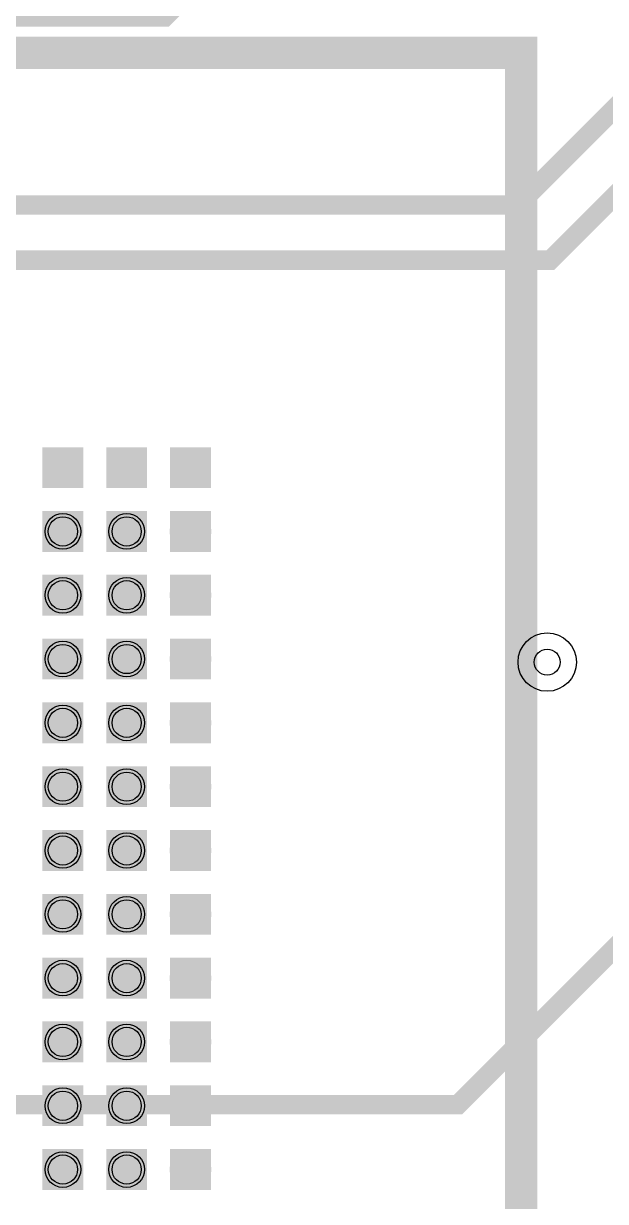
# Model space of a CAD drawing. Extents: x 295 to 3725, y 67 to 3582.
# Drawn here: x 2486.4 to 2666, y 941.6 to 1305 of the extents above; entities that cross this region are included whole.
import ezdxf

# ---------------------------------------------------------------- set-up
doc = ezdxf.new("R2010")
doc.units = 9
for name, color, linetype, true_color in [('BottomLayer', 7, 'Continuous', 0x0000ff), ('Hole', 7, 'Continuous', 0x222222), ('Inner1', 7, 'Continuous', 0x999966), ('Mechanical', 7, 'Continuous', 0xf022f0), ('Multi-Layer', 7, 'Continuous', 0xc0c0c0), ('TopLayer', 7, 'Continuous', 0xff0000), ('TopPasteMaskLayer', 7, 'Continuous', 0x808080), ('TopSilkLayer', 7, 'Continuous', 0xffcc00), ('TopSolderMaskLayer', 7, 'Continuous', 0x800080)]:
    doc.layers.add(name, color=color, linetype=linetype, true_color=true_color)

msp = doc.modelspace()

# ---------------------------------------------------------------- hatches: boundary and pattern name
at = {"layer": 'Mechanical'}
for points in [[(2492.24, 1174.3), (2504.84, 1174.3), (2504.84, 1161.7), (2492.24, 1161.7)], [(2511.92, 1174.3), (2524.52, 1174.3), (2524.52, 1161.7), (2511.92, 1161.7)], [(2531.61, 1174.3), (2544.21, 1174.3), (2544.21, 1161.7), (2531.61, 1161.7)], [(2492.24, 1154.61), (2504.84, 1154.61), (2504.84, 1142.01), (2492.24, 1142.01)], [(2511.92, 1154.61), (2524.52, 1154.61), (2524.52, 1142.01), (2511.92, 1142.01)], [(2531.61, 1154.61), (2544.21, 1154.61), (2544.21, 1142.01), (2531.61, 1142.01)], [(2492.24, 1134.93), (2504.84, 1134.93), (2504.84, 1122.33), (2492.24, 1122.33)], [(2511.92, 1134.93), (2524.52, 1134.93), (2524.52, 1122.33), (2511.92, 1122.33)], [(2531.61, 1134.93), (2544.21, 1134.93), (2544.21, 1122.33), (2531.61, 1122.33)], [(2492.24, 1115.24), (2504.84, 1115.24), (2504.84, 1102.64), (2492.24, 1102.64)], [(2511.92, 1115.24), (2524.52, 1115.24), (2524.52, 1102.64), (2511.92, 1102.64)], [(2531.61, 1115.24), (2544.21, 1115.24), (2544.21, 1102.64), (2531.61, 1102.64)], [(2492.24, 1095.56), (2504.84, 1095.56), (2504.84, 1082.96), (2492.24, 1082.96)], [(2511.92, 1095.56), (2524.52, 1095.56), (2524.52, 1082.96), (2511.92, 1082.96)], [(2531.61, 1095.56), (2544.21, 1095.56), (2544.21, 1082.96), (2531.61, 1082.96)], [(2492.24, 1075.87), (2504.84, 1075.87), (2504.84, 1063.27), (2492.24, 1063.27)], [(2511.92, 1075.87), (2524.52, 1075.87), (2524.52, 1063.27), (2511.92, 1063.27)], [(2531.61, 1075.87), (2544.21, 1075.87), (2544.21, 1063.27), (2531.61, 1063.27)], [(2492.24, 1056.19), (2504.84, 1056.19), (2504.84, 1043.59), (2492.24, 1043.59)], [(2511.92, 1056.19), (2524.52, 1056.19), (2524.52, 1043.59), (2511.92, 1043.59)], [(2531.61, 1056.19), (2544.21, 1056.19), (2544.21, 1043.59), (2531.61, 1043.59)], [(2492.24, 1036.5), (2504.84, 1036.5), (2504.84, 1023.9), (2492.24, 1023.9)], [(2511.92, 1036.5), (2524.52, 1036.5), (2524.52, 1023.9), (2511.92, 1023.9)], [(2531.61, 1036.5), (2544.21, 1036.5), (2544.21, 1023.9), (2531.61, 1023.9)], [(2492.24, 1016.82), (2504.84, 1016.82), (2504.84, 1004.22), (2492.24, 1004.22)], [(2511.92, 1016.82), (2524.52, 1016.82), (2524.52, 1004.22), (2511.92, 1004.22)], [(2531.61, 1016.82), (2544.21, 1016.82), (2544.21, 1004.22), (2531.61, 1004.22)], [(2492.24, 997.13), (2504.84, 997.13), (2504.84, 984.53), (2492.24, 984.53)], [(2511.92, 997.13), (2524.52, 997.13), (2524.52, 984.53), (2511.92, 984.53)], [(2531.61, 997.13), (2544.21, 997.13), (2544.21, 984.53), (2531.61, 984.53)], [(2492.24, 977.45), (2504.84, 977.45), (2504.84, 964.85), (2492.24, 964.85)], [(2511.92, 977.45), (2524.52, 977.45), (2524.52, 964.85), (2511.92, 964.85)], [(2531.61, 977.45), (2544.21, 977.45), (2544.21, 964.85), (2531.61, 964.85)], [(2492.24, 957.76), (2504.84, 957.76), (2504.84, 945.16), (2492.24, 945.16)], [(2511.92, 957.76), (2524.52, 957.76), (2524.52, 945.16), (2511.92, 945.16)], [(2531.61, 957.76), (2544.21, 957.76), (2544.21, 945.16), (2531.61, 945.16)]]:
    msp.add_hatch(color=256, dxfattribs=at).paths.add_polyline_path(points)
at = {"layer": 'TopLayer'}
for points in [[(2502.04, 1170.49, -0.785398), (2495.04, 1170.49), (2495.04, 1165.49, -0.785398), (2502.04, 1165.49)], [(2521.73, 1170.49, -0.785398), (2514.73, 1170.49), (2514.73, 1165.49, -0.785398), (2521.73, 1165.49)], [(2541.41, 1170.49, -0.785398), (2534.41, 1170.49), (2534.41, 1165.49, -0.785398), (2541.41, 1165.49)], [(2494.04, 1148.31, 1), (2503.04, 1148.31, 1)], [(2513.73, 1148.31, 1), (2522.73, 1148.31, 1)], [(2535.41, 1144.81, -0.785398), (2535.41, 1151.81), (2540.41, 1151.81, -0.785398), (2540.41, 1144.81)], [(2494.04, 1128.62, 1), (2503.04, 1128.62, 1)], [(2513.73, 1128.62, 1), (2522.73, 1128.62, 1)], [(2535.41, 1125.12, -0.785398), (2535.41, 1132.12), (2540.41, 1132.12, -0.785398), (2540.41, 1125.12)], [(2494.04, 1108.94, 1), (2503.04, 1108.94, 1)], [(2513.73, 1108.94, 1), (2522.73, 1108.94, 1)], [(2535.41, 1105.44, -0.785398), (2535.41, 1112.44), (2540.41, 1112.44, -0.785398), (2540.41, 1105.44)], [(2494.04, 1089.25, 1), (2503.04, 1089.25, 1)], [(2513.73, 1089.25, 1), (2522.73, 1089.25, 1)], [(2535.41, 1085.75, -0.785398), (2535.41, 1092.75), (2540.41, 1092.75, -0.785398), (2540.41, 1085.75)], [(2494.04, 1069.57, 1), (2503.04, 1069.57, 1)], [(2513.73, 1069.57, 1), (2522.73, 1069.57, 1)], [(2535.41, 1066.07, -0.785398), (2535.41, 1073.07), (2540.41, 1073.07, -0.785398), (2540.41, 1066.07)], [(2494.04, 1049.88, 1), (2503.04, 1049.88, 1)], [(2513.73, 1049.88, 1), (2522.73, 1049.88, 1)], [(2535.41, 1046.38, -0.785398), (2535.41, 1053.38), (2540.41, 1053.38, -0.785398), (2540.41, 1046.38)], [(2494.04, 1030.2, 1), (2503.04, 1030.2, 1)], [(2513.73, 1030.2, 1), (2522.73, 1030.2, 1)], [(2535.41, 1026.7, -0.785398), (2535.41, 1033.7), (2540.41, 1033.7, -0.785398), (2540.41, 1026.7)], [(2494.04, 1010.51, 1), (2503.04, 1010.51, 1)], [(2513.73, 1010.51, 1), (2522.73, 1010.51, 1)], [(2535.41, 1007.01, -0.785398), (2535.41, 1014.01), (2540.41, 1014.01, -0.785398), (2540.41, 1007.01)], [(2494.04, 990.83, 1), (2503.04, 990.83, 1)], [(2513.73, 990.83, 1), (2522.73, 990.83, 1)], [(2535.41, 987.33, -0.785398), (2535.41, 994.33), (2540.41, 994.33, -0.785398), (2540.41, 987.33)], [(2494.04, 971.14, 1), (2503.04, 971.14, 1)], [(2513.73, 971.14, 1), (2522.73, 971.14, 1)], [(2535.41, 967.64, -0.785398), (2535.41, 974.64), (2540.41, 974.64, -0.785398), (2540.41, 967.64)], [(2494.04, 951.46, 1), (2503.04, 951.46, 1)], [(2513.73, 951.46, 1), (2522.73, 951.46, 1)], [(2535.41, 947.96, -0.785398), (2535.41, 954.96), (2540.41, 954.96, -0.785398), (2540.41, 947.96)]]:
    msp.add_hatch(color=256, dxfattribs=at).paths.add_polyline_path(points)
at = {"layer": 'TopPasteMaskLayer'}
for points in [[(2494.4, 1173.9), (2502.67, 1173.9), (2504.44, 1172.13), (2504.44, 1163.86), (2502.67, 1162.09), (2494.4, 1162.09), (2492.63, 1163.86), (2492.63, 1172.13)], [(2514.09, 1173.9), (2522.36, 1173.9), (2524.13, 1172.13), (2524.13, 1163.86), (2522.36, 1162.09), (2514.09, 1162.09), (2512.32, 1163.86), (2512.32, 1172.13)], [(2533.77, 1173.9), (2542.04, 1173.9), (2543.81, 1172.13), (2543.81, 1163.86), (2542.04, 1162.09), (2533.77, 1162.09), (2532, 1163.86), (2532, 1172.13)], [(2502.04, 1170.49, -0.785398), (2495.04, 1170.49), (2495.04, 1165.49, -0.785398), (2502.04, 1165.49)], [(2521.73, 1170.49, -0.785398), (2514.73, 1170.49), (2514.73, 1165.49, -0.785398), (2521.73, 1165.49)], [(2541.41, 1170.49, -0.785398), (2534.41, 1170.49), (2534.41, 1165.49, -0.785398), (2541.41, 1165.49)], [(2494.4, 1154.22), (2502.67, 1154.22), (2504.44, 1152.45), (2504.44, 1144.18), (2502.67, 1142.41), (2494.4, 1142.41), (2492.63, 1144.18), (2492.63, 1152.45)], [(2494.04, 1148.31, 1), (2503.04, 1148.31, 1)], [(2514.09, 1154.22), (2522.36, 1154.22), (2524.13, 1152.45), (2524.13, 1144.18), (2522.36, 1142.41), (2514.09, 1142.41), (2512.32, 1144.18), (2512.32, 1152.45)], [(2513.73, 1148.31, 1), (2522.73, 1148.31, 1)], [(2533.77, 1154.22), (2542.04, 1154.22), (2543.81, 1152.45), (2543.81, 1144.18), (2542.04, 1142.41), (2533.77, 1142.41), (2532, 1144.18), (2532, 1152.45)], [(2535.41, 1144.81, -0.785398), (2535.41, 1151.81), (2540.41, 1151.81, -0.785398), (2540.41, 1144.81)], [(2494.4, 1134.53), (2502.67, 1134.53), (2504.44, 1132.76), (2504.44, 1124.49), (2502.67, 1122.72), (2494.4, 1122.72), (2492.63, 1124.49), (2492.63, 1132.76)], [(2514.09, 1134.53), (2522.36, 1134.53), (2524.13, 1132.76), (2524.13, 1124.49), (2522.36, 1122.72), (2514.09, 1122.72), (2512.32, 1124.49), (2512.32, 1132.76)], [(2533.77, 1134.53), (2542.04, 1134.53), (2543.81, 1132.76), (2543.81, 1124.49), (2542.04, 1122.72), (2533.77, 1122.72), (2532, 1124.49), (2532, 1132.76)], [(2494.04, 1128.62, 1), (2503.04, 1128.62, 1)], [(2513.73, 1128.62, 1), (2522.73, 1128.62, 1)], [(2535.41, 1125.12, -0.785398), (2535.41, 1132.12), (2540.41, 1132.12, -0.785398), (2540.41, 1125.12)], [(2494.4, 1114.85), (2502.67, 1114.85), (2504.44, 1113.08), (2504.44, 1104.81), (2502.67, 1103.04), (2494.4, 1103.04), (2492.63, 1104.81), (2492.63, 1113.08)], [(2494.04, 1108.94, 1), (2503.04, 1108.94, 1)], [(2514.09, 1114.85), (2522.36, 1114.85), (2524.13, 1113.08), (2524.13, 1104.81), (2522.36, 1103.04), (2514.09, 1103.04), (2512.32, 1104.81), (2512.32, 1113.08)], [(2513.73, 1108.94, 1), (2522.73, 1108.94, 1)], [(2533.77, 1114.85), (2542.04, 1114.85), (2543.81, 1113.08), (2543.81, 1104.81), (2542.04, 1103.04), (2533.77, 1103.04), (2532, 1104.81), (2532, 1113.08)], [(2535.41, 1105.44, -0.785398), (2535.41, 1112.44), (2540.41, 1112.44, -0.785398), (2540.41, 1105.44)], [(2494.4, 1095.16), (2502.67, 1095.16), (2504.44, 1093.39), (2504.44, 1085.12), (2502.67, 1083.35), (2494.4, 1083.35), (2492.63, 1085.12), (2492.63, 1093.39)], [(2494.04, 1089.25, 1), (2503.04, 1089.25, 1)], [(2514.09, 1095.16), (2522.36, 1095.16), (2524.13, 1093.39), (2524.13, 1085.12), (2522.36, 1083.35), (2514.09, 1083.35), (2512.32, 1085.12), (2512.32, 1093.39)], [(2513.73, 1089.25, 1), (2522.73, 1089.25, 1)], [(2533.77, 1095.16), (2542.04, 1095.16), (2543.81, 1093.39), (2543.81, 1085.12), (2542.04, 1083.35), (2533.77, 1083.35), (2532, 1085.12), (2532, 1093.39)], [(2535.41, 1085.75, -0.785398), (2535.41, 1092.75), (2540.41, 1092.75, -0.785398), (2540.41, 1085.75)], [(2494.4, 1075.48), (2502.67, 1075.48), (2504.44, 1073.71), (2504.44, 1065.44), (2502.67, 1063.67), (2494.4, 1063.67), (2492.63, 1065.44), (2492.63, 1073.71)], [(2494.04, 1069.57, 1), (2503.04, 1069.57, 1)], [(2514.09, 1075.48), (2522.36, 1075.48), (2524.13, 1073.71), (2524.13, 1065.44), (2522.36, 1063.67), (2514.09, 1063.67), (2512.32, 1065.44), (2512.32, 1073.71)], [(2513.73, 1069.57, 1), (2522.73, 1069.57, 1)], [(2533.77, 1075.48), (2542.04, 1075.48), (2543.81, 1073.71), (2543.81, 1065.44), (2542.04, 1063.67), (2533.77, 1063.67), (2532, 1065.44), (2532, 1073.71)], [(2535.41, 1066.07, -0.785398), (2535.41, 1073.07), (2540.41, 1073.07, -0.785398), (2540.41, 1066.07)], [(2494.4, 1055.79), (2502.67, 1055.79), (2504.44, 1054.02), (2504.44, 1045.75), (2502.67, 1043.98), (2494.4, 1043.98), (2492.63, 1045.75), (2492.63, 1054.02)], [(2494.04, 1049.88, 1), (2503.04, 1049.88, 1)], [(2514.09, 1055.79), (2522.36, 1055.79), (2524.13, 1054.02), (2524.13, 1045.75), (2522.36, 1043.98), (2514.09, 1043.98), (2512.32, 1045.75), (2512.32, 1054.02)], [(2513.73, 1049.88, 1), (2522.73, 1049.88, 1)], [(2533.77, 1055.79), (2542.04, 1055.79), (2543.81, 1054.02), (2543.81, 1045.75), (2542.04, 1043.98), (2533.77, 1043.98), (2532, 1045.75), (2532, 1054.02)], [(2535.41, 1046.38, -0.785398), (2535.41, 1053.38), (2540.41, 1053.38, -0.785398), (2540.41, 1046.38)], [(2494.4, 1036.11), (2502.67, 1036.11), (2504.44, 1034.34), (2504.44, 1026.07), (2502.67, 1024.3), (2494.4, 1024.3), (2492.63, 1026.07), (2492.63, 1034.34)], [(2514.09, 1036.11), (2522.36, 1036.11), (2524.13, 1034.34), (2524.13, 1026.07), (2522.36, 1024.3), (2514.09, 1024.3), (2512.32, 1026.07), (2512.32, 1034.34)], [(2533.77, 1036.11), (2542.04, 1036.11), (2543.81, 1034.34), (2543.81, 1026.07), (2542.04, 1024.3), (2533.77, 1024.3), (2532, 1026.07), (2532, 1034.34)], [(2494.04, 1030.2, 1), (2503.04, 1030.2, 1)], [(2513.73, 1030.2, 1), (2522.73, 1030.2, 1)], [(2535.41, 1026.7, -0.785398), (2535.41, 1033.7), (2540.41, 1033.7, -0.785398), (2540.41, 1026.7)], [(2494.4, 1016.42), (2502.67, 1016.42), (2504.44, 1014.65), (2504.44, 1006.38), (2502.67, 1004.61), (2494.4, 1004.61), (2492.63, 1006.38), (2492.63, 1014.65)], [(2494.04, 1010.51, 1), (2503.04, 1010.51, 1)], [(2514.09, 1016.42), (2522.36, 1016.42), (2524.13, 1014.65), (2524.13, 1006.38), (2522.36, 1004.61), (2514.09, 1004.61), (2512.32, 1006.38), (2512.32, 1014.65)], [(2513.73, 1010.51, 1), (2522.73, 1010.51, 1)], [(2533.77, 1016.42), (2542.04, 1016.42), (2543.81, 1014.65), (2543.81, 1006.38), (2542.04, 1004.61), (2533.77, 1004.61), (2532, 1006.38), (2532, 1014.65)], [(2535.41, 1007.01, -0.785398), (2535.41, 1014.01), (2540.41, 1014.01, -0.785398), (2540.41, 1007.01)], [(2494.4, 996.74), (2502.67, 996.74), (2504.44, 994.97), (2504.44, 986.7), (2502.67, 984.93), (2494.4, 984.93), (2492.63, 986.7), (2492.63, 994.97)], [(2514.09, 996.74), (2522.36, 996.74), (2524.13, 994.97), (2524.13, 986.7), (2522.36, 984.93), (2514.09, 984.93), (2512.32, 986.7), (2512.32, 994.97)], [(2533.77, 996.74), (2542.04, 996.74), (2543.81, 994.97), (2543.81, 986.7), (2542.04, 984.93), (2533.77, 984.93), (2532, 986.7), (2532, 994.97)], [(2494.04, 990.83, 1), (2503.04, 990.83, 1)], [(2513.73, 990.83, 1), (2522.73, 990.83, 1)], [(2535.41, 987.33, -0.785398), (2535.41, 994.33), (2540.41, 994.33, -0.785398), (2540.41, 987.33)], [(2494.4, 977.05), (2502.67, 977.05), (2504.44, 975.28), (2504.44, 967.01), (2502.67, 965.24), (2494.4, 965.24), (2492.63, 967.01), (2492.63, 975.28)], [(2494.04, 971.14, 1), (2503.04, 971.14, 1)], [(2514.09, 977.05), (2522.36, 977.05), (2524.13, 975.28), (2524.13, 967.01), (2522.36, 965.24), (2514.09, 965.24), (2512.32, 967.01), (2512.32, 975.28)], [(2513.73, 971.14, 1), (2522.73, 971.14, 1)], [(2533.77, 977.05), (2542.04, 977.05), (2543.81, 975.28), (2543.81, 967.01), (2542.04, 965.24), (2533.77, 965.24), (2532, 967.01), (2532, 975.28)], [(2535.41, 967.64, -0.785398), (2535.41, 974.64), (2540.41, 974.64, -0.785398), (2540.41, 967.64)], [(2494.4, 957.37), (2502.67, 957.37), (2504.44, 955.6), (2504.44, 947.33), (2502.67, 945.56), (2494.4, 945.56), (2492.63, 947.33), (2492.63, 955.6)], [(2494.04, 951.46, 1), (2503.04, 951.46, 1)], [(2514.09, 957.37), (2522.36, 957.37), (2524.13, 955.6), (2524.13, 947.33), (2522.36, 945.56), (2514.09, 945.56), (2512.32, 947.33), (2512.32, 955.6)], [(2513.73, 951.46, 1), (2522.73, 951.46, 1)], [(2533.77, 957.37), (2542.04, 957.37), (2543.81, 955.6), (2543.81, 947.33), (2542.04, 945.56), (2533.77, 945.56), (2532, 947.33), (2532, 955.6)], [(2535.41, 947.96, -0.785398), (2535.41, 954.96), (2540.41, 954.96, -0.785398), (2540.41, 947.96)]]:
    msp.add_hatch(color=256, dxfattribs=at).paths.add_polyline_path(points)
at = {"layer": 'TopSolderMaskLayer'}
for points in [[(2503.04, 1170.91, -0.785398), (2494.04, 1170.91), (2494.04, 1165.07, -0.785398), (2503.04, 1165.07)], [(2522.73, 1170.91, -0.785398), (2513.73, 1170.91), (2513.73, 1165.07, -0.785398), (2522.73, 1165.07)], [(2542.41, 1170.91, -0.785398), (2533.41, 1170.91), (2533.41, 1165.07, -0.785398), (2542.41, 1165.07)], [(2493.04, 1148.31, 1), (2504.04, 1148.31, 1)], [(2512.73, 1148.31, 1), (2523.73, 1148.31, 1)], [(2534.99, 1143.81, -0.785398), (2534.99, 1152.81), (2540.83, 1152.81, -0.785398), (2540.83, 1143.81)], [(2493.04, 1128.62, 1), (2504.04, 1128.62, 1)], [(2512.73, 1128.62, 1), (2523.73, 1128.62, 1)], [(2534.99, 1124.12, -0.785398), (2534.99, 1133.12), (2540.83, 1133.12, -0.785398), (2540.83, 1124.12)], [(2493.04, 1108.94, 1), (2504.04, 1108.94, 1)], [(2512.73, 1108.94, 1), (2523.73, 1108.94, 1)], [(2534.99, 1104.44, -0.785398), (2534.99, 1113.44), (2540.83, 1113.44, -0.785398), (2540.83, 1104.44)], [(2493.04, 1089.25, 1), (2504.04, 1089.25, 1)], [(2512.73, 1089.25, 1), (2523.73, 1089.25, 1)], [(2534.99, 1084.75, -0.785398), (2534.99, 1093.75), (2540.83, 1093.75, -0.785398), (2540.83, 1084.75)], [(2493.04, 1069.57, 1), (2504.04, 1069.57, 1)], [(2512.73, 1069.57, 1), (2523.73, 1069.57, 1)], [(2534.99, 1065.07, -0.785398), (2534.99, 1074.07), (2540.83, 1074.07, -0.785398), (2540.83, 1065.07)], [(2493.04, 1049.88, 1), (2504.04, 1049.88, 1)], [(2512.73, 1049.88, 1), (2523.73, 1049.88, 1)], [(2534.99, 1045.38, -0.785398), (2534.99, 1054.38), (2540.83, 1054.38, -0.785398), (2540.83, 1045.38)], [(2493.04, 1030.2, 1), (2504.04, 1030.2, 1)], [(2512.73, 1030.2, 1), (2523.73, 1030.2, 1)], [(2534.99, 1025.7, -0.785398), (2534.99, 1034.7), (2540.83, 1034.7, -0.785398), (2540.83, 1025.7)], [(2493.04, 1010.51, 1), (2504.04, 1010.51, 1)], [(2512.73, 1010.51, 1), (2523.73, 1010.51, 1)], [(2534.99, 1006.01, -0.785398), (2534.99, 1015.01), (2540.83, 1015.01, -0.785398), (2540.83, 1006.01)], [(2493.04, 990.83, 1), (2504.04, 990.83, 1)], [(2512.73, 990.83, 1), (2523.73, 990.83, 1)], [(2534.99, 986.33, -0.785398), (2534.99, 995.33), (2540.83, 995.33, -0.785398), (2540.83, 986.33)], [(2493.04, 971.14, 1), (2504.04, 971.14, 1)], [(2512.73, 971.14, 1), (2523.73, 971.14, 1)], [(2534.99, 966.64, -0.785398), (2534.99, 975.64), (2540.83, 975.64, -0.785398), (2540.83, 966.64)], [(2493.04, 951.46, 1), (2504.04, 951.46, 1)], [(2512.73, 951.46, 1), (2523.73, 951.46, 1)], [(2534.99, 946.96, -0.785398), (2534.99, 955.96), (2540.83, 955.96, -0.785398), (2540.83, 946.96)]]:
    msp.add_hatch(color=256, dxfattribs=at).paths.add_polyline_path(points)

# ---------------------------------------------------------------- linework, layer by layer
at = {"layer": 'BottomLayer', "const_width": 6}
msp.add_lwpolyline([(3133, 1173), (2822, 1173), (2620.5, 971.5), (2391, 971.5)], dxfattribs=at)
at = {"layer": 'Hole'}
msp.add_circle((2648, 1108), 4, dxfattribs=at)
at = {"layer": 'Inner1', "const_width": 6}
for points in [[(2633, 1968), (2644, 1957), (2696, 1957), (2736, 1917), (2736, 1319), (2649, 1232), (1830, 1232), (1822, 1224)], [(2512, 1939), (2525, 1926), (2557, 1926), (2591, 1892), (2591, 1368), (2530, 1307), (1861, 1307), (1846, 1292)], [(1855, 1249), (2639, 1249), (2720, 1330), (2720, 1912), (2693, 1939), (2640, 1939), (2633, 1932), (2631, 1932)]]:
    msp.add_lwpolyline(points, dxfattribs=at)
at = {"layer": 'Multi-Layer'}
msp.add_circle((2648, 1108), 9, dxfattribs=at)
at = {"layer": 'TopLayer'}
for centre in [(2498.54, 1148.31), (2518.23, 1148.31), (2498.54, 1128.62), (2518.23, 1128.62), (2498.54, 1108.94), (2518.23, 1108.94), (2498.54, 1089.25), (2518.23, 1089.25), (2498.54, 1069.57), (2518.23, 1069.57), (2498.54, 1049.88), (2518.23, 1049.88), (2498.54, 1030.2), (2518.23, 1030.2), (2498.54, 1010.51), (2518.23, 1010.51), (2498.54, 990.83), (2518.23, 990.83), (2498.54, 971.14), (2518.23, 971.14), (2498.54, 951.46), (2518.23, 951.46)]:
    msp.add_circle(centre, 4.5, dxfattribs=at)
at = {"layer": 'TopPasteMaskLayer'}
for centre in [(2498.54, 1148.31), (2518.23, 1148.31), (2498.54, 1128.62), (2518.23, 1128.62), (2498.54, 1108.94), (2518.23, 1108.94), (2498.54, 1089.25), (2518.23, 1089.25), (2498.54, 1069.57), (2518.23, 1069.57), (2498.54, 1049.88), (2518.23, 1049.88), (2498.54, 1030.2), (2518.23, 1030.2), (2498.54, 1010.51), (2518.23, 1010.51), (2498.54, 990.83), (2518.23, 990.83), (2498.54, 971.14), (2518.23, 971.14), (2498.54, 951.46), (2518.23, 951.46)]:
    msp.add_circle(centre, 4.5, dxfattribs=at)
at = {"layer": 'TopSilkLayer', "const_width": 10}
for points in [[(2180, 784.14), (2180, 1295.95), (2639.96, 1295.95), (2639.96, 1240)], [(2180, 780), (2640, 780), (2640, 1240)]]:
    msp.add_lwpolyline(points, dxfattribs=at)
at = {"layer": 'TopSolderMaskLayer'}
for centre in [(2498.54, 1148.31), (2518.23, 1148.31), (2498.54, 1128.62), (2518.23, 1128.62), (2498.54, 1108.94), (2518.23, 1108.94), (2498.54, 1089.25), (2518.23, 1089.25), (2498.54, 1069.57), (2518.23, 1069.57), (2498.54, 1049.88), (2518.23, 1049.88), (2498.54, 1030.2), (2518.23, 1030.2), (2498.54, 1010.51), (2518.23, 1010.51), (2498.54, 990.83), (2518.23, 990.83), (2498.54, 971.14), (2518.23, 971.14), (2498.54, 951.46), (2518.23, 951.46)]:
    msp.add_circle(centre, 5.5, dxfattribs=at)

doc.saveas('drawing.dxf')
